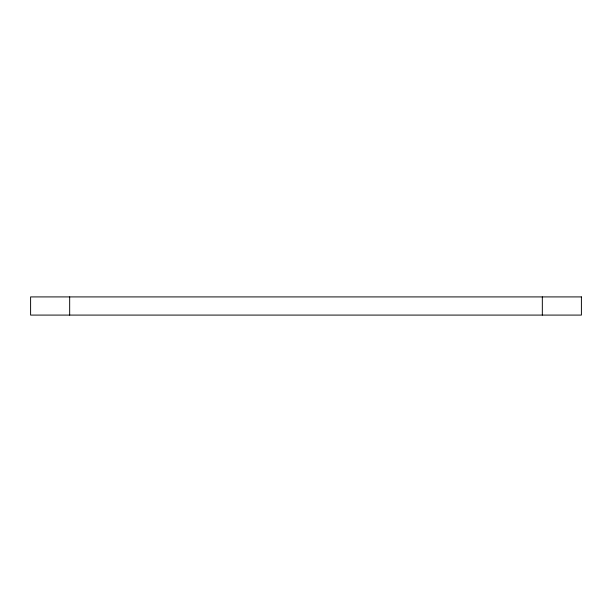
<?xml version="1.0" encoding="UTF-8"?>
<svg xmlns="http://www.w3.org/2000/svg" width="612" height="612" viewBox="0 0 612 612"><rect width="100%" height="100%" fill="white"/><g stroke="black" fill="none" stroke-linecap="round" stroke-linejoin="round"><path stroke-width="0.92" d="M542.331 296.912L542.331 315.088M69.669 296.912L69.669 315.088M581.4 296.912L30.6 296.912L30.6 315.088L581.4 315.088L581.4 296.912"/></g></svg>
